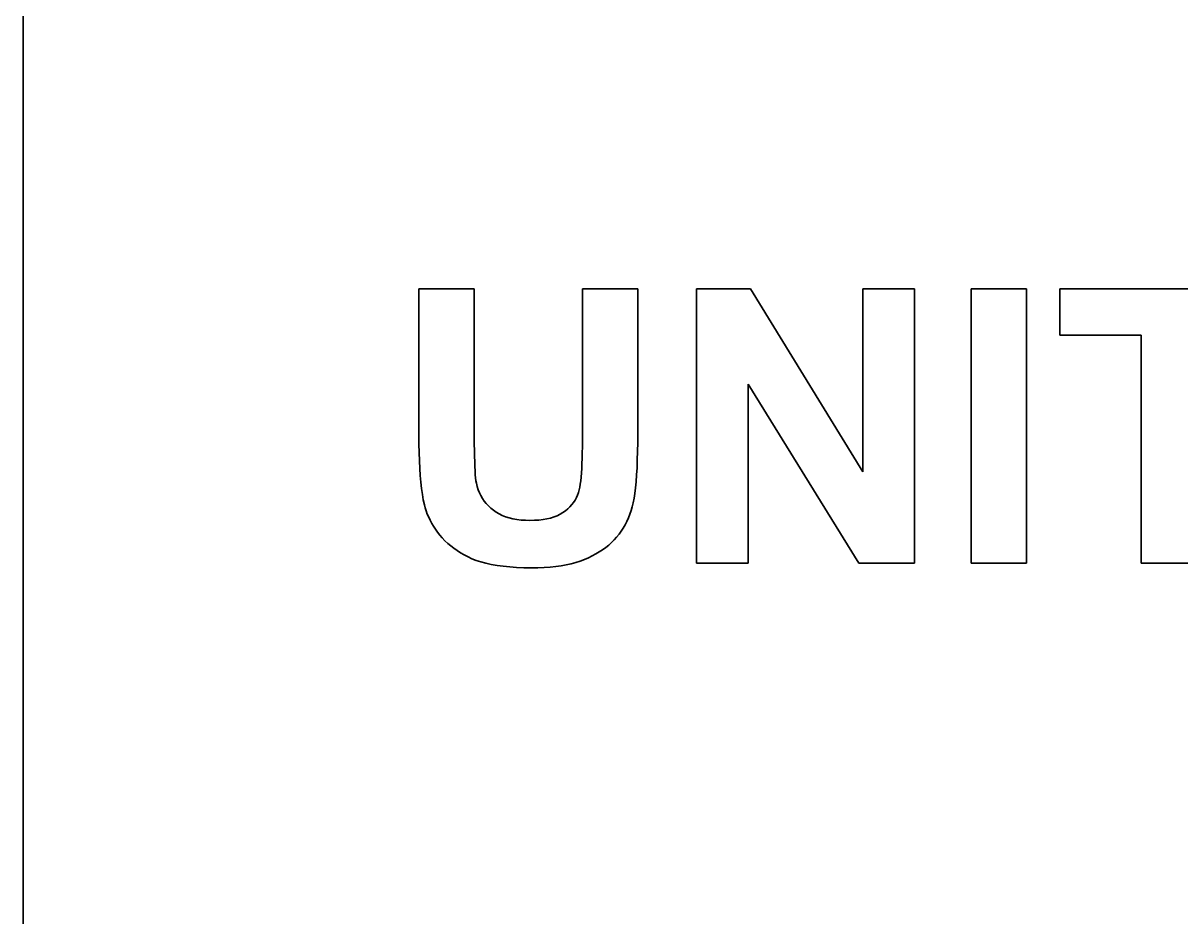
# Model space of a CAD drawing. Extents: x 23 to 417, y 3 to 294.
# Drawn here: x 205.837 to 208.369, y 104.769 to 106.724 of the extents above; entities that cross this region are included whole.
import ezdxf

# ---------------------------------------------------------------- set-up
doc = ezdxf.new("R2010")
doc.units = 0
doc.layers.get('0').update_dxf_attribs({"lineweight": 13})

# ---------------------------------------------------------------- blocks, each defined once
blk = doc.blocks.new('BLOCK4760')
at = {"color": 7, "lineweight": 35}
blk.add_line((-75.474, 3.552), (-75.474, 49.552), dxfattribs=at)
at = {"color": 7, "lineweight": 35, "ltscale": 0.015144}
blk.add_line((-71.147, 34.155), (-70.541, 34.155), dxfattribs=at)
at = {"color": 7, "lineweight": 35, "ltscale": 0.040007}
blk.add_line((-71.147, 32.555), (-71.147, 34.155), dxfattribs=at)
at = {"color": 7, "lineweight": 35, "ltscale": 0.040621}
blk.add_line((-70.541, 34.155), (-70.541, 32.53), dxfattribs=at)
at = {"color": 7, "lineweight": 35, "ltscale": 0.015143}
for p, q in [((-69.36, 34.155), (-68.754, 34.155)), ((-65.108, 34.155), (-64.502, 34.155)), ((-64.502, 31.155), (-65.108, 31.155)), ((-62.644, 31.155), (-63.25, 31.155))]:
    blk.add_line(p, q, dxfattribs=at)
at = {"color": 7, "lineweight": 35, "ltscale": 0.041491}
blk.add_line((-69.36, 32.496), (-69.36, 34.155), dxfattribs=at)
at = {"color": 7, "lineweight": 35, "ltscale": 0.039393}
blk.add_line((-68.754, 34.155), (-68.754, 32.579), dxfattribs=at)
at = {"color": 7, "lineweight": 35, "ltscale": 0.075}
for p, q in [((-68.11, 31.155), (-68.11, 34.155)), ((-65.73, 34.155), (-65.73, 31.155)), ((-65.108, 31.155), (-65.108, 34.155)), ((-64.502, 34.155), (-64.502, 31.155))]:
    blk.add_line(p, q, dxfattribs=at)
at = {"color": 7, "lineweight": 35, "ltscale": 0.014734}
blk.add_line((-68.11, 34.155), (-67.52, 34.155), dxfattribs=at)
at = {"color": 7, "lineweight": 35, "ltscale": 0.058743}
blk.add_line((-67.52, 34.155), (-66.293, 32.152), dxfattribs=at)
at = {"color": 7, "lineweight": 35, "ltscale": 0.014069}
for p, q in [((-66.293, 34.155), (-65.73, 34.155)), ((-67.547, 31.155), (-68.11, 31.155))]:
    blk.add_line(p, q, dxfattribs=at)
at = {"color": 7, "lineweight": 35, "ltscale": 0.050085}
blk.add_line((-66.293, 32.152), (-66.293, 34.155), dxfattribs=at)
at = {"color": 7, "lineweight": 35, "ltscale": 0.059601}
blk.add_line((-64.14, 34.155), (-61.756, 34.155), dxfattribs=at)
at = {"color": 7, "lineweight": 35, "ltscale": 0.012688}
blk.add_line((-64.14, 33.648), (-64.14, 34.155), dxfattribs=at)
at = {"color": 7, "lineweight": 35, "ltscale": 0.022255}
blk.add_line((-63.25, 33.648), (-64.14, 33.648), dxfattribs=at)
at = {"color": 7, "lineweight": 35, "ltscale": 0.062312}
blk.add_line((-63.25, 31.155), (-63.25, 33.648), dxfattribs=at)
at = {"color": 7, "lineweight": 35, "ltscale": 0.048909}
blk.add_line((-67.547, 33.112), (-67.547, 31.155), dxfattribs=at)
at = {"color": 7, "lineweight": 35, "ltscale": 0.0575}
blk.add_line((-66.338, 31.155), (-67.547, 33.112), dxfattribs=at)
at = {"color": 7, "lineweight": 35, "ltscale": 0.002456}
blk.add_line((-71.146, 32.457), (-71.147, 32.555), dxfattribs=at)
at = {"color": 7, "lineweight": 35, "ltscale": 0.002622}
blk.add_line((-68.754, 32.579), (-68.755, 32.475), dxfattribs=at)
at = {"color": 7, "lineweight": 35, "ltscale": 0.002333}
blk.add_line((-71.144, 32.363), (-71.146, 32.457), dxfattribs=at)
at = {"color": 7, "lineweight": 35, "ltscale": 0.001866}
blk.add_line((-70.541, 32.53), (-70.541, 32.456), dxfattribs=at)
at = {"color": 7, "lineweight": 35, "ltscale": 0.00173}
for p, q in [((-70.541, 32.456), (-70.54, 32.387)), ((-69.36, 32.426), (-69.36, 32.496)), ((-71.118, 31.97), (-71.125, 32.039))]:
    blk.add_line(p, q, dxfattribs=at)
at = {"color": 7, "lineweight": 35, "ltscale": 0.001629}
blk.add_line((-69.361, 32.361), (-69.36, 32.426), dxfattribs=at)
at = {"color": 7, "lineweight": 35, "ltscale": 0.002464}
blk.add_line((-68.755, 32.475), (-68.756, 32.376), dxfattribs=at)
at = {"color": 7, "lineweight": 35, "ltscale": 0.002211}
blk.add_line((-71.141, 32.275), (-71.144, 32.363), dxfattribs=at)
at = {"color": 7, "lineweight": 35, "ltscale": 0.001594}
blk.add_line((-70.54, 32.387), (-70.539, 32.323), dxfattribs=at)
at = {"color": 7, "lineweight": 35, "ltscale": 0.001458}
blk.add_line((-70.539, 32.323), (-70.537, 32.264), dxfattribs=at)
at = {"color": 7, "lineweight": 35, "ltscale": 0.001427}
blk.add_line((-69.364, 32.243), (-69.363, 32.3), dxfattribs=at)
at = {"color": 7, "lineweight": 35, "ltscale": 0.001527}
blk.add_line((-69.363, 32.3), (-69.361, 32.361), dxfattribs=at)
at = {"color": 7, "lineweight": 35, "ltscale": 0.002148}
blk.add_line((-68.759, 32.284), (-68.762, 32.198), dxfattribs=at)
at = {"color": 7, "lineweight": 35, "ltscale": 0.002306}
blk.add_line((-68.756, 32.376), (-68.759, 32.284), dxfattribs=at)
at = {"color": 7, "lineweight": 35, "ltscale": 0.00209}
blk.add_line((-71.137, 32.191), (-71.141, 32.275), dxfattribs=at)
at = {"color": 7, "lineweight": 35, "ltscale": 0.001969}
blk.add_line((-71.132, 32.113), (-71.137, 32.191), dxfattribs=at)
at = {"color": 7, "lineweight": 35, "ltscale": 0.001322}
blk.add_line((-70.537, 32.264), (-70.535, 32.212), dxfattribs=at)
at = {"color": 7, "lineweight": 35, "ltscale": 0.001187}
blk.add_line((-70.535, 32.212), (-70.533, 32.164), dxfattribs=at)
at = {"color": 7, "lineweight": 35, "ltscale": 0.001052}
for p, q in [((-70.533, 32.164), (-70.53, 32.122)), ((-68.856, 31.649), (-68.873, 31.61))]:
    blk.add_line(p, q, dxfattribs=at)
at = {"color": 7, "lineweight": 35, "ltscale": 0.001226}
blk.add_line((-69.37, 32.141), (-69.367, 32.19), dxfattribs=at)
at = {"color": 7, "lineweight": 35, "ltscale": 0.001326}
blk.add_line((-69.367, 32.19), (-69.364, 32.243), dxfattribs=at)
at = {"color": 7, "lineweight": 35, "ltscale": 0.001991}
blk.add_line((-68.762, 32.198), (-68.767, 32.119), dxfattribs=at)
at = {"color": 7, "lineweight": 35, "ltscale": 0.001849}
blk.add_line((-71.125, 32.039), (-71.132, 32.113), dxfattribs=at)
at = {"color": 7, "lineweight": 35, "ltscale": 0.000917167}
blk.add_line((-70.53, 32.122), (-70.527, 32.086), dxfattribs=at)
at = {"color": 7, "lineweight": 35, "ltscale": 0.000782881}
blk.add_line((-70.527, 32.086), (-70.523, 32.055), dxfattribs=at)
at = {"color": 7, "lineweight": 35, "ltscale": 0.000649779}
blk.add_line((-70.523, 32.055), (-70.518, 32.029), dxfattribs=at)
at = {"color": 7, "lineweight": 35, "ltscale": 0.000929637}
blk.add_line((-70.518, 32.029), (-70.51, 31.993), dxfattribs=at)
at = {"color": 7, "lineweight": 35, "ltscale": 0.000926259}
blk.add_line((-69.382, 32.019), (-69.377, 32.056), dxfattribs=at)
at = {"color": 7, "lineweight": 35, "ltscale": 0.001025}
blk.add_line((-69.377, 32.056), (-69.373, 32.096), dxfattribs=at)
at = {"color": 7, "lineweight": 35, "ltscale": 0.001125}
blk.add_line((-69.373, 32.096), (-69.37, 32.141), dxfattribs=at)
at = {"color": 7, "lineweight": 35, "ltscale": 0.001678}
blk.add_line((-68.772, 32.045), (-68.778, 31.979), dxfattribs=at)
at = {"color": 7, "lineweight": 35, "ltscale": 0.001834}
blk.add_line((-68.767, 32.119), (-68.772, 32.045), dxfattribs=at)
at = {"color": 7, "lineweight": 35, "ltscale": 0.001612}
blk.add_line((-71.109, 31.907), (-71.118, 31.97), dxfattribs=at)
at = {"color": 7, "lineweight": 35, "ltscale": 0.001495}
blk.add_line((-71.099, 31.848), (-71.109, 31.907), dxfattribs=at)
at = {"color": 7, "lineweight": 35, "ltscale": 0.000908932}
blk.add_line((-70.51, 31.993), (-70.499, 31.958), dxfattribs=at)
at = {"color": 7, "lineweight": 35, "ltscale": 0.000892695}
blk.add_line((-70.499, 31.958), (-70.485, 31.925), dxfattribs=at)
at = {"color": 7, "lineweight": 35, "ltscale": 0.000881249}
blk.add_line((-70.485, 31.925), (-70.47, 31.893), dxfattribs=at)
at = {"color": 7, "lineweight": 35, "ltscale": 0.000752543}
blk.add_line((-69.425, 31.871), (-69.412, 31.898), dxfattribs=at)
at = {"color": 7, "lineweight": 35, "ltscale": 0.000754776}
blk.add_line((-69.412, 31.898), (-69.402, 31.927), dxfattribs=at)
at = {"color": 7, "lineweight": 35, "ltscale": 0.000761204}
blk.add_line((-69.402, 31.927), (-69.393, 31.956), dxfattribs=at)
at = {"color": 7, "lineweight": 35, "ltscale": 0.00077187}
blk.add_line((-69.393, 31.956), (-69.387, 31.986), dxfattribs=at)
at = {"color": 7, "lineweight": 35, "ltscale": 0.000827932}
blk.add_line((-69.387, 31.986), (-69.382, 32.019), dxfattribs=at)
at = {"color": 7, "lineweight": 35, "ltscale": 0.001369}
blk.add_line((-68.786, 31.918), (-68.794, 31.864), dxfattribs=at)
at = {"color": 7, "lineweight": 35, "ltscale": 0.001523}
blk.add_line((-68.778, 31.979), (-68.786, 31.918), dxfattribs=at)
at = {"color": 7, "lineweight": 35, "ltscale": 0.00138}
blk.add_line((-71.087, 31.794), (-71.099, 31.848), dxfattribs=at)
at = {"color": 7, "lineweight": 35, "ltscale": 0.000895107}
blk.add_line((-71.078, 31.759), (-71.087, 31.794), dxfattribs=at)
at = {"color": 7, "lineweight": 35, "ltscale": 0.000873789}
blk.add_line((-70.47, 31.893), (-70.453, 31.863), dxfattribs=at)
at = {"color": 7, "lineweight": 35, "ltscale": 0.000871613}
blk.add_line((-70.453, 31.863), (-70.433, 31.834), dxfattribs=at)
at = {"color": 7, "lineweight": 35, "ltscale": 0.000874271}
blk.add_line((-70.433, 31.834), (-70.411, 31.807), dxfattribs=at)
at = {"color": 7, "lineweight": 35, "ltscale": 0.000881708}
blk.add_line((-70.411, 31.807), (-70.387, 31.781), dxfattribs=at)
at = {"color": 7, "lineweight": 35, "ltscale": 0.0008938}
blk.add_line((-70.387, 31.781), (-70.361, 31.756), dxfattribs=at)
at = {"color": 7, "lineweight": 35, "ltscale": 0.000806036}
blk.add_line((-69.519, 31.749), (-69.496, 31.771), dxfattribs=at)
at = {"color": 7, "lineweight": 35, "ltscale": 0.000787016}
blk.add_line((-69.496, 31.771), (-69.475, 31.795), dxfattribs=at)
at = {"color": 7, "lineweight": 35, "ltscale": 0.000772326}
blk.add_line((-69.475, 31.795), (-69.456, 31.819), dxfattribs=at)
at = {"color": 7, "lineweight": 35, "ltscale": 0.000761456}
blk.add_line((-69.456, 31.819), (-69.439, 31.845), dxfattribs=at)
at = {"color": 7, "lineweight": 35, "ltscale": 0.00075499}
blk.add_line((-69.439, 31.845), (-69.425, 31.871), dxfattribs=at)
at = {"color": 7, "lineweight": 35, "ltscale": 0.001107}
blk.add_line((-68.814, 31.772), (-68.827, 31.73), dxfattribs=at)
at = {"color": 7, "lineweight": 35, "ltscale": 0.00113}
blk.add_line((-68.804, 31.816), (-68.814, 31.772), dxfattribs=at)
at = {"color": 7, "lineweight": 35, "ltscale": 0.001217}
blk.add_line((-68.794, 31.864), (-68.804, 31.816), dxfattribs=at)
at = {"color": 7, "lineweight": 35, "ltscale": 0.000899901}
blk.add_line((-71.067, 31.725), (-71.078, 31.759), dxfattribs=at)
at = {"color": 7, "lineweight": 35, "ltscale": 0.000906676}
blk.add_line((-71.055, 31.691), (-71.067, 31.725), dxfattribs=at)
at = {"color": 7, "lineweight": 35, "ltscale": 0.000916138}
blk.add_line((-71.04, 31.657), (-71.055, 31.691), dxfattribs=at)
at = {"color": 7, "lineweight": 35, "ltscale": 0.000927122}
blk.add_line((-71.024, 31.624), (-71.04, 31.657), dxfattribs=at)
at = {"color": 7, "lineweight": 35, "ltscale": 0.000909835}
blk.add_line((-70.361, 31.756), (-70.333, 31.733), dxfattribs=at)
at = {"color": 7, "lineweight": 35, "ltscale": 0.000925114}
blk.add_line((-70.333, 31.733), (-70.303, 31.712), dxfattribs=at)
at = {"color": 7, "lineweight": 35, "ltscale": 0.000940441}
blk.add_line((-70.303, 31.712), (-70.27, 31.693), dxfattribs=at)
at = {"color": 7, "lineweight": 35, "ltscale": 0.000961601}
blk.add_line((-70.27, 31.693), (-70.236, 31.676), dxfattribs=at)
at = {"color": 7, "lineweight": 35, "ltscale": 0.000988525}
blk.add_line((-70.236, 31.676), (-70.199, 31.662), dxfattribs=at)
at = {"color": 7, "lineweight": 35, "ltscale": 0.00102}
for p, q in [((-70.199, 31.662), (-70.16, 31.65)), ((-68.913, 31.538), (-68.935, 31.504))]:
    blk.add_line(p, q, dxfattribs=at)
at = {"color": 7, "lineweight": 35, "ltscale": 0.001057}
blk.add_line((-70.16, 31.65), (-70.119, 31.64), dxfattribs=at)
at = {"color": 7, "lineweight": 35, "ltscale": 0.001031}
blk.add_line((-69.747, 31.639), (-69.707, 31.648), dxfattribs=at)
at = {"color": 7, "lineweight": 35, "ltscale": 0.000984006}
blk.add_line((-69.707, 31.648), (-69.669, 31.66), dxfattribs=at)
at = {"color": 7, "lineweight": 35, "ltscale": 0.000941525}
blk.add_line((-69.669, 31.66), (-69.634, 31.673), dxfattribs=at)
at = {"color": 7, "lineweight": 35, "ltscale": 0.000904212}
blk.add_line((-69.634, 31.673), (-69.602, 31.689), dxfattribs=at)
at = {"color": 7, "lineweight": 35, "ltscale": 0.000873517}
blk.add_line((-69.602, 31.689), (-69.572, 31.707), dxfattribs=at)
at = {"color": 7, "lineweight": 35, "ltscale": 0.000849699}
blk.add_line((-69.572, 31.707), (-69.544, 31.727), dxfattribs=at)
at = {"color": 7, "lineweight": 35, "ltscale": 0.000828102}
blk.add_line((-69.544, 31.727), (-69.519, 31.749), dxfattribs=at)
at = {"color": 7, "lineweight": 35, "ltscale": 0.001068}
blk.add_line((-68.84, 31.689), (-68.856, 31.649), dxfattribs=at)
at = {"color": 7, "lineweight": 35, "ltscale": 0.001086}
blk.add_line((-68.827, 31.73), (-68.84, 31.689), dxfattribs=at)
at = {"color": 7, "lineweight": 35, "ltscale": 0.000940093}
blk.add_line((-71.007, 31.59), (-71.024, 31.624), dxfattribs=at)
at = {"color": 7, "lineweight": 35, "ltscale": 0.000955886}
blk.add_line((-70.987, 31.558), (-71.007, 31.59), dxfattribs=at)
at = {"color": 7, "lineweight": 35, "ltscale": 0.000972227}
blk.add_line((-70.966, 31.525), (-70.987, 31.558), dxfattribs=at)
at = {"color": 7, "lineweight": 35, "ltscale": 0.000990712}
blk.add_line((-70.942, 31.493), (-70.966, 31.525), dxfattribs=at)
at = {"color": 7, "lineweight": 35, "ltscale": 0.001099}
for p, q in [((-70.119, 31.64), (-70.076, 31.632)), ((-70.729, 31.292), (-70.765, 31.317))]:
    blk.add_line(p, q, dxfattribs=at)
at = {"color": 7, "lineweight": 35, "ltscale": 0.001143}
blk.add_line((-70.076, 31.632), (-70.03, 31.626), dxfattribs=at)
at = {"color": 7, "lineweight": 35, "ltscale": 0.001191}
blk.add_line((-70.03, 31.626), (-69.983, 31.623), dxfattribs=at)
at = {"color": 7, "lineweight": 35, "ltscale": 0.001242}
blk.add_line((-69.983, 31.623), (-69.933, 31.622), dxfattribs=at)
at = {"color": 7, "lineweight": 35, "ltscale": 0.001258}
blk.add_line((-69.933, 31.622), (-69.883, 31.623), dxfattribs=at)
at = {"color": 7, "lineweight": 35, "ltscale": 0.001197}
blk.add_line((-69.883, 31.623), (-69.835, 31.626), dxfattribs=at)
at = {"color": 7, "lineweight": 35, "ltscale": 0.001138}
blk.add_line((-69.835, 31.626), (-69.79, 31.631), dxfattribs=at)
at = {"color": 7, "lineweight": 35, "ltscale": 0.001083}
for p, q in [((-69.79, 31.631), (-69.747, 31.639)), ((-69.139, 31.302), (-69.175, 31.278))]:
    blk.add_line(p, q, dxfattribs=at)
at = {"color": 7, "lineweight": 35, "ltscale": 0.001028}
blk.add_line((-68.892, 31.574), (-68.913, 31.538), dxfattribs=at)
at = {"color": 7, "lineweight": 35, "ltscale": 0.001038}
blk.add_line((-68.873, 31.61), (-68.892, 31.574), dxfattribs=at)
at = {"color": 7, "lineweight": 35, "ltscale": 0.001011}
blk.add_line((-70.917, 31.461), (-70.942, 31.493), dxfattribs=at)
at = {"color": 7, "lineweight": 35, "ltscale": 0.001026}
blk.add_line((-70.891, 31.43), (-70.917, 31.461), dxfattribs=at)
at = {"color": 7, "lineweight": 35, "ltscale": 0.001035}
blk.add_line((-70.862, 31.4), (-70.891, 31.43), dxfattribs=at)
at = {"color": 7, "lineweight": 35, "ltscale": 0.001047}
blk.add_line((-70.832, 31.371), (-70.862, 31.4), dxfattribs=at)
at = {"color": 7, "lineweight": 35, "ltscale": 0.001023}
blk.add_line((-69.012, 31.41), (-69.041, 31.381), dxfattribs=at)
at = {"color": 7, "lineweight": 35, "ltscale": 0.001015}
blk.add_line((-68.985, 31.44), (-69.012, 31.41), dxfattribs=at)
at = {"color": 7, "lineweight": 35, "ltscale": 0.001012}
blk.add_line((-68.959, 31.471), (-68.985, 31.44), dxfattribs=at)
at = {"color": 7, "lineweight": 35, "ltscale": 0.001014}
blk.add_line((-68.935, 31.504), (-68.959, 31.471), dxfattribs=at)
at = {"color": 7, "lineweight": 35, "ltscale": 0.001062}
blk.add_line((-70.799, 31.344), (-70.832, 31.371), dxfattribs=at)
at = {"color": 7, "lineweight": 35, "ltscale": 0.001079}
blk.add_line((-70.765, 31.317), (-70.799, 31.344), dxfattribs=at)
at = {"color": 7, "lineweight": 35, "ltscale": 0.001121}
blk.add_line((-70.691, 31.268), (-70.729, 31.292), dxfattribs=at)
at = {"color": 7, "lineweight": 35, "ltscale": 0.001146}
blk.add_line((-70.652, 31.245), (-70.691, 31.268), dxfattribs=at)
at = {"color": 7, "lineweight": 35, "ltscale": 0.001104}
blk.add_line((-69.175, 31.278), (-69.213, 31.255), dxfattribs=at)
at = {"color": 7, "lineweight": 35, "ltscale": 0.001064}
blk.add_line((-69.104, 31.327), (-69.139, 31.302), dxfattribs=at)
at = {"color": 7, "lineweight": 35, "ltscale": 0.001048}
blk.add_line((-69.072, 31.353), (-69.104, 31.327), dxfattribs=at)
at = {"color": 7, "lineweight": 35, "ltscale": 0.001034}
blk.add_line((-69.041, 31.381), (-69.072, 31.353), dxfattribs=at)
at = {"color": 7, "lineweight": 35, "ltscale": 0.001172}
blk.add_line((-70.61, 31.224), (-70.652, 31.245), dxfattribs=at)
at = {"color": 7, "lineweight": 35, "ltscale": 0.001201}
blk.add_line((-70.567, 31.203), (-70.61, 31.224), dxfattribs=at)
at = {"color": 7, "lineweight": 35, "ltscale": 0.001254}
blk.add_line((-70.52, 31.184), (-70.567, 31.203), dxfattribs=at)
at = {"color": 7, "lineweight": 35, "ltscale": 0.001334}
blk.add_line((-70.469, 31.168), (-70.52, 31.184), dxfattribs=at)
at = {"color": 7, "lineweight": 35, "ltscale": 0.00142}
blk.add_line((-70.415, 31.153), (-70.469, 31.168), dxfattribs=at)
at = {"color": 7, "lineweight": 35, "ltscale": 0.001508}
blk.add_line((-70.356, 31.14), (-70.415, 31.153), dxfattribs=at)
at = {"color": 7, "lineweight": 35, "ltscale": 0.001601}
blk.add_line((-70.293, 31.129), (-70.356, 31.14), dxfattribs=at)
at = {"color": 7, "lineweight": 35, "ltscale": 0.001374}
blk.add_line((-69.482, 31.149), (-69.536, 31.137), dxfattribs=at)
at = {"color": 7, "lineweight": 35, "ltscale": 0.001319}
blk.add_line((-69.431, 31.162), (-69.482, 31.149), dxfattribs=at)
at = {"color": 7, "lineweight": 35, "ltscale": 0.001267}
blk.add_line((-69.383, 31.178), (-69.431, 31.162), dxfattribs=at)
at = {"color": 7, "lineweight": 35, "ltscale": 0.001218}
blk.add_line((-69.338, 31.195), (-69.383, 31.178), dxfattribs=at)
at = {"color": 7, "lineweight": 35, "ltscale": 0.001181}
blk.add_line((-69.294, 31.214), (-69.338, 31.195), dxfattribs=at)
at = {"color": 7, "lineweight": 35, "ltscale": 0.001153}
blk.add_line((-69.253, 31.234), (-69.294, 31.214), dxfattribs=at)
at = {"color": 7, "lineweight": 35, "ltscale": 0.001128}
blk.add_line((-69.213, 31.255), (-69.253, 31.234), dxfattribs=at)
at = {"color": 7, "lineweight": 35, "ltscale": 0.015195}
blk.add_line((-65.73, 31.155), (-66.338, 31.155), dxfattribs=at)
at = {"color": 7, "lineweight": 35, "ltscale": 0.001696}
blk.add_line((-70.225, 31.12), (-70.293, 31.129), dxfattribs=at)
at = {"color": 7, "lineweight": 35, "ltscale": 0.001794}
blk.add_line((-70.154, 31.113), (-70.225, 31.12), dxfattribs=at)
at = {"color": 7, "lineweight": 35, "ltscale": 0.001893}
blk.add_line((-70.078, 31.108), (-70.154, 31.113), dxfattribs=at)
at = {"color": 7, "lineweight": 35, "ltscale": 0.001994}
blk.add_line((-69.999, 31.105), (-70.078, 31.108), dxfattribs=at)
at = {"color": 7, "lineweight": 35, "ltscale": 0.002097}
blk.add_line((-69.915, 31.104), (-69.999, 31.105), dxfattribs=at)
at = {"color": 7, "lineweight": 35, "ltscale": 0.001747}
blk.add_line((-69.845, 31.105), (-69.915, 31.104), dxfattribs=at)
at = {"color": 7, "lineweight": 35, "ltscale": 0.001681}
blk.add_line((-69.778, 31.108), (-69.845, 31.105), dxfattribs=at)
at = {"color": 7, "lineweight": 35, "ltscale": 0.001615}
blk.add_line((-69.713, 31.112), (-69.778, 31.108), dxfattribs=at)
at = {"color": 7, "lineweight": 35, "ltscale": 0.001552}
blk.add_line((-69.651, 31.119), (-69.713, 31.112), dxfattribs=at)
at = {"color": 7, "lineweight": 35, "ltscale": 0.00149}
blk.add_line((-69.592, 31.127), (-69.651, 31.119), dxfattribs=at)
at = {"color": 7, "lineweight": 35, "ltscale": 0.001431}
blk.add_line((-69.536, 31.137), (-69.592, 31.127), dxfattribs=at)

msp = doc.modelspace()

# ---------------------------------------------------------------- block references
at = {"lineweight": 0, "xscale": 0.2, "yscale": 0.2, "zscale": 0.2}
msp.add_blockref('BLOCK4760', (220.9318, 99.3118), dxfattribs=at)

doc.saveas('drawing.dxf')
